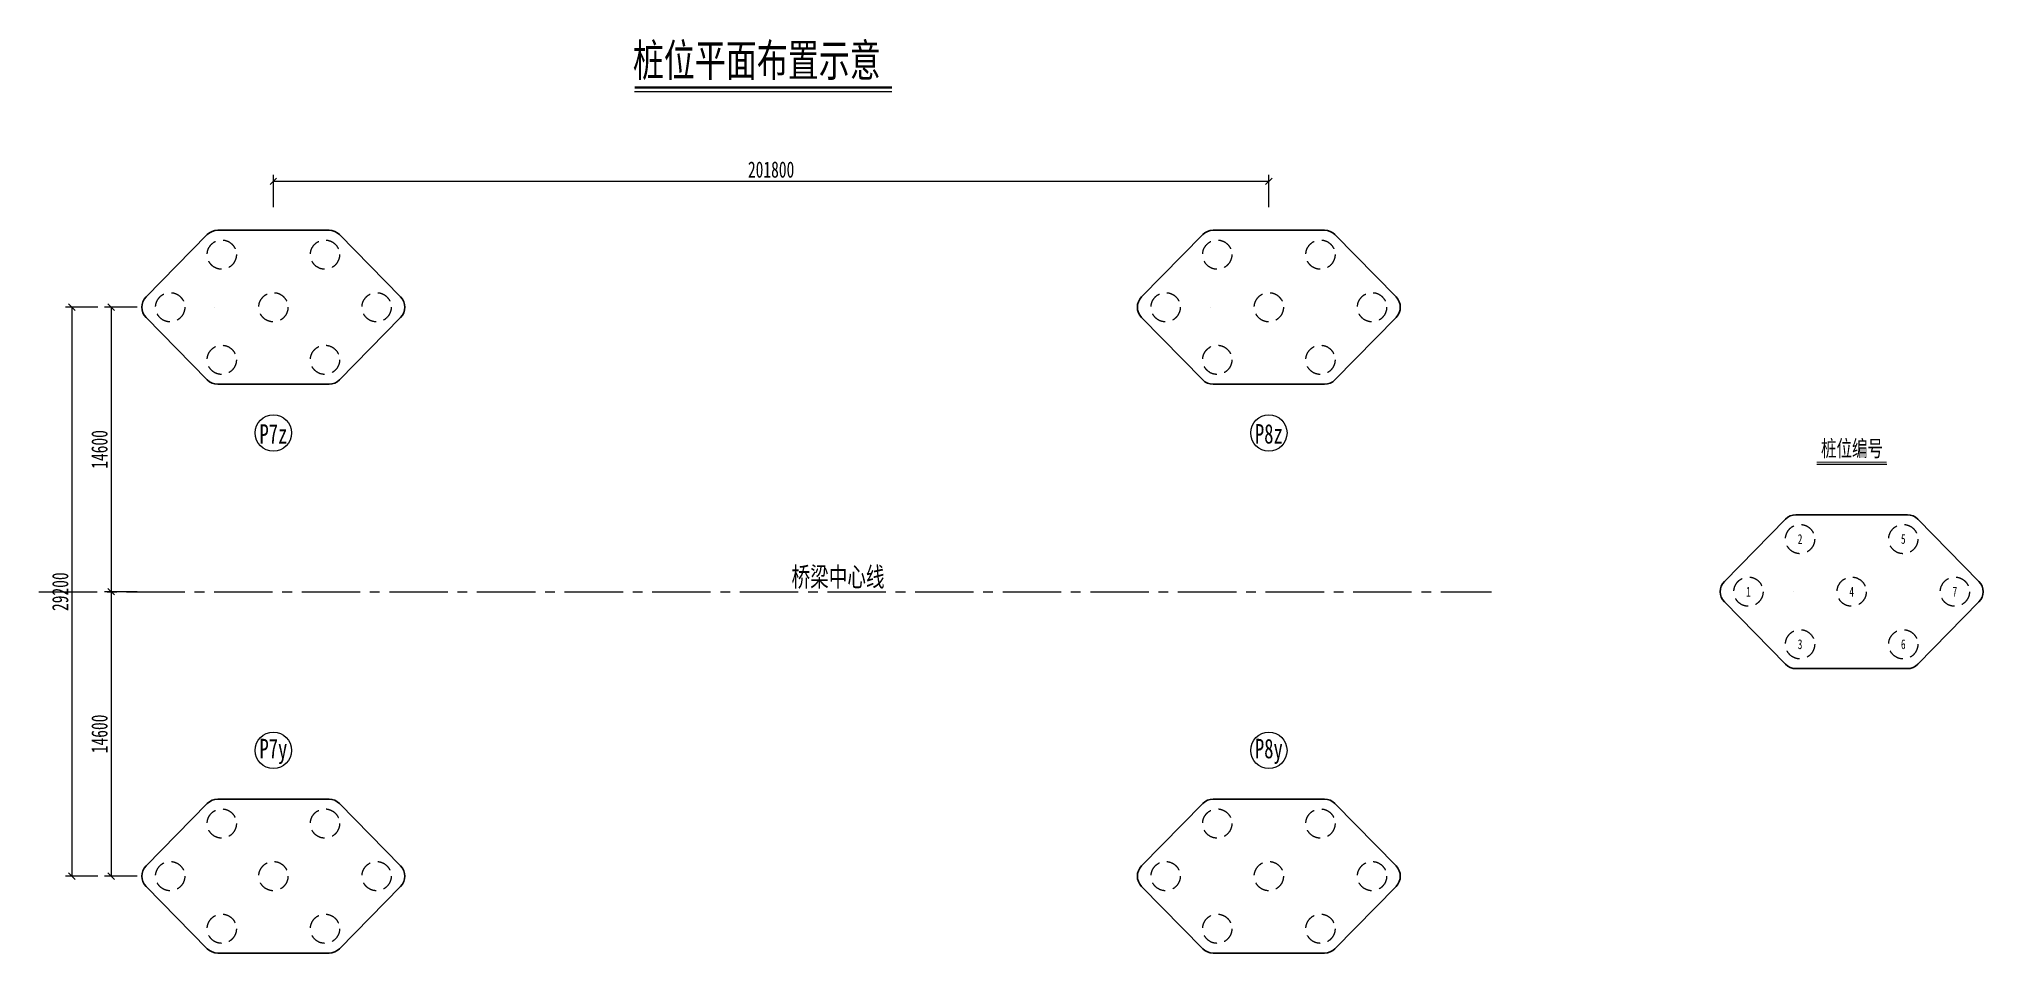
# Model space of a CAD drawing. Header units: millimetres. Extents: x 128937 to 138922, y -9925 to -5233.
import ezdxf
from ezdxf.enums import TextEntityAlignment as Align

# ---------------------------------------------------------------- set-up
doc = ezdxf.new("R2010")
doc.units = ezdxf.units.MM
doc.header["$LTSCALE"] = 2
doc.linetypes.add('CENTER2', pattern=[1.125, 0.75, -0.125, 0.125, -0.125])
doc.linetypes.add('DASH1T', pattern=[3, 2, -1])
doc.layers.get('0').update_dxf_attribs({"lineweight": 15})
doc.layers.get('DEFPOINTS').update_dxf_attribs({"color": 8, "lineweight": 15})
for name, color, linetype, lineweight in [('CENTER', 4, 'CENTER2', 18), ('中心线', 4, 'CENTER2', 15), ('文字', 7, 'Continuous', 15), ('标注线及字体', 2, 'Continuous', 15), ('粗线', 3, 'Continuous', 25)]:
    doc.layers.add(name, color=color, linetype=linetype, lineweight=lineweight)
doc.styles.add('111', font='仿宋_GB2312.TTF', dxfattribs={"width": 0.7})
doc.styles.add('BM_Dim', font='仿宋_GB2312.TTF', dxfattribs={"width": 0.85})
doc.dimstyles.new('200', dxfattribs={"dimscale": 0, "dimtxt": 2.5, "dimasz": 1, "dimexe": 1, "dimexo": 1, "dimgap": 0.6, "dimtad": 1, "dimdec": 0, "dimlfac": 10, "dimdsep": 46, "dimtxsty": '111', "dimblk": 'OBLIQUE', "dimcen": 0, "dimclrd": 4, "dimclre": 4, "dimclrt": 4, "dimadec": 1, "dimazin": 2, "dimtfac": 1, "dimtdec": 0, "dimtix": 1, "dimtmove": 2, "dimatfit": 3, "dimfxl": 4, "dimfxlon": 1, "dimtolj": 1, "dimlwd": -1, "dimlwe": -1, "dimarcsym": 0})

# ---------------------------------------------------------------- blocks, each defined once
blk = doc.blocks.new('_Oblique')
at = {"color": 0, "linetype": 'ByBlock', "lineweight": -2}
blk.add_line((-0.5, -0.5), (0.5, 0.5), dxfattribs=at)
blk = doc.blocks.new('*D6')
at = {"color": 4}
for p, q in [((129441, -6610.4), (129274.4, -6610.4)), ((129307.7, -6610.4), (129307.7, -8070.4)), ((129441, -8070.4), (129274.4, -8070.4))]:
    blk.add_line(p, q, dxfattribs=at)
at = {"layer": 'DEFPOINTS', "color": 0}
for p in [(130038.4, -6610.4), (129307.7, -8070.4), (130038.4, -8070.4)]:
    blk.add_point(p, dxfattribs=at)
at = {"color": 4, "xscale": 33.33333333333334, "yscale": 33.33333333333334, "zscale": 33.33333333333334}
for p, rotation in [((129307.7, -6610.4), 90), ((129307.7, -8070.4), 270)]:
    blk.add_blockref('_Oblique', p, dxfattribs=dict(at, rotation=rotation))
at = {"color": 4, "insert": (129248.1, -7340.4), "char_height": 83.33, "attachment_point": 5, "rotation": 90, "style": '111'}
blk.add_mtext('\\A1;14600', dxfattribs=at)
blk = doc.blocks.new('*D7')
at = {"color": 4}
for p, q in [((129441, -8070.4), (129274.4, -8070.4)), ((129307.7, -8070.4), (129307.7, -9530.4)), ((129441, -9530.4), (129274.4, -9530.4))]:
    blk.add_line(p, q, dxfattribs=at)
at = {"layer": 'DEFPOINTS', "color": 0}
for p in [(130038.4, -8070.4), (129307.7, -9530.4), (130038.4, -9530.4)]:
    blk.add_point(p, dxfattribs=at)
at = {"color": 4, "xscale": 33.33333333333334, "yscale": 33.33333333333334, "zscale": 33.33333333333334}
for p, rotation in [((129307.7, -8070.4), 90), ((129307.7, -9530.4), 270)]:
    blk.add_blockref('_Oblique', p, dxfattribs=dict(at, rotation=rotation))
at = {"color": 4, "insert": (129248.1, -8800.4), "char_height": 83.33, "attachment_point": 5, "rotation": 90, "style": '111'}
blk.add_mtext('\\A1;14600', dxfattribs=at)
blk = doc.blocks.new('*D8')
at = {"color": 4}
for p, q in [((130140.9, -6097.2), (130140.9, -5930.6)), ((130140.9, -5963.9), (135253.3, -5963.9)), ((135253.3, -6097.2), (135253.3, -5930.6))]:
    blk.add_line(p, q, dxfattribs=at)
at = {"layer": 'DEFPOINTS', "color": 0}
for p in [(135253.3, -5963.9), (130140.9, -6610.4), (135253.3, -6610.4)]:
    blk.add_point(p, dxfattribs=at)
at = {"color": 4, "xscale": 33.33333333333334, "yscale": 33.33333333333334, "zscale": 33.33333333333334, "rotation": 180}
blk.add_blockref('_Oblique', (130140.9, -5963.9), dxfattribs=at)
at = {"color": 4, "xscale": 33.33333333333334, "yscale": 33.33333333333334, "zscale": 33.33333333333334}
blk.add_blockref('_Oblique', (135253.3, -5963.9), dxfattribs=at)
at = {"color": 4, "insert": (132697.1, -5904.3), "char_height": 83.33, "attachment_point": 5, "style": '111'}
blk.add_mtext('\\A1;201800', dxfattribs=at)
blk = doc.blocks.new('*D9')
at = {"color": 4}
for p, q in [((129239.5, -6610.4), (129072.9, -6610.4)), ((129106.2, -6610.4), (129106.2, -9530.4)), ((129239.5, -9530.4), (129072.9, -9530.4))]:
    blk.add_line(p, q, dxfattribs=at)
at = {"layer": 'DEFPOINTS', "color": 0}
for p in [(129663.4, -6610.4), (129106.2, -9530.4), (129663.4, -9530.4)]:
    blk.add_point(p, dxfattribs=at)
at = {"color": 4, "xscale": 33.33333333333334, "yscale": 33.33333333333334, "zscale": 33.33333333333334}
for p, rotation in [((129106.2, -6610.4), 90), ((129106.2, -9530.4), 270)]:
    blk.add_blockref('_Oblique', p, dxfattribs=dict(at, rotation=rotation))
at = {"color": 4, "insert": (129046.6, -8070.4), "char_height": 83.33, "attachment_point": 5, "rotation": 90, "style": '111'}
blk.add_mtext('\\A1;29200', dxfattribs=at)

msp = doc.modelspace()

# ---------------------------------------------------------------- linework, layer by layer
at = {"color": 4}
for p, q in [((131996.25, -5503.28), (133317.35, -5503.28)), ((138066.73, -7415.26), (138426.24, -7415.26))]:
    msp.add_line(p, q, dxfattribs=at)
at = {"color": 6}
for points, const_width in [([(131996.25, -5483.28), (133317.35, -5483.28)], 12), ([(138066.73, -7405.26), (138426.24, -7405.26)], 6)]:
    msp.add_lwpolyline(points, dxfattribs=dict(at, const_width=const_width))
for centre in [(130140.92, -7255.93), (135253.29, -7255.93), (130140.92, -8884.94), (135253.29, -8884.94)]:
    msp.add_circle(centre, 93.33)
at = {"layer": 'CENTER', "linetype": 'DASH1T', "ltscale": 20}
for centre in [(129875.92, -6340.44), (130405.92, -6340.44), (134988.29, -6340.44), (135518.29, -6340.44), (129610.92, -6610.44), (130140.92, -6610.44), (130670.92, -6610.44), (134723.29, -6610.44), (135253.29, -6610.44), (135783.29, -6610.44), (129875.92, -6880.44), (130405.92, -6880.44), (134988.29, -6880.44), (135518.29, -6880.44), (137981.48, -7800.44), (138511.48, -7800.44), (137716.48, -8070.44), (138246.48, -8070.44), (138776.48, -8070.44), (137981.48, -8340.44), (138511.48, -8340.44), (129875.92, -9260.44), (130405.92, -9260.44), (134988.29, -9260.44), (135518.29, -9260.44), (129610.92, -9530.44), (130140.92, -9530.44), (130670.92, -9530.44), (134723.29, -9530.44), (135253.29, -9530.44), (135783.29, -9530.44), (129875.92, -9800.44), (130405.92, -9800.44), (134988.29, -9800.44), (135518.29, -9800.44)]:
    msp.add_circle(centre, 75, dxfattribs=at)
at = {"layer": '中心线', "linetype": 'CENTER2', "ltscale": 200}
msp.add_line((128936.62, -8070.44), (136396.8, -8070.44), dxfattribs=at)
at = {"layer": '粗线'}
for points in [[(130426.9, -6215.44, -0.2013423), (130480.43, -6237.9), (130794.5, -6557.9, -0.4087496), (130794.5, -6662.97), (130480.43, -6982.97, -0.2013423), (130426.9, -7005.44), (129854.93, -7005.44, -0.2013423), (129801.41, -6982.97), (129487.33, -6662.97, -0.4087496), (129487.33, -6557.9), (129801.41, -6237.9, -0.2013423), (129854.93, -6215.44)], [(135539.28, -6215.44, -0.2013423), (135592.8, -6237.9), (135906.88, -6557.9, -0.4087496), (135906.88, -6662.97), (135592.8, -6982.97, -0.2013423), (135539.28, -7005.44), (134967.31, -7005.44, -0.2013423), (134913.78, -6982.97), (134599.71, -6662.97, -0.4087496), (134599.71, -6557.9), (134913.78, -6237.9, -0.2013423), (134967.31, -6215.44)], [(138532.47, -7675.44, -0.2013423), (138586, -7697.9), (138900.07, -8017.9, -0.4087496), (138900.07, -8122.97), (138586, -8442.97, -0.2013423), (138532.47, -8465.44), (137960.5, -8465.44, -0.2013423), (137906.97, -8442.97), (137592.9, -8122.97, -0.4087496), (137592.9, -8017.9), (137906.97, -7697.9, -0.2013423), (137960.5, -7675.44)], [(130426.9, -9135.44, -0.2013423), (130480.43, -9157.9), (130794.5, -9477.9, -0.4087496), (130794.5, -9582.97), (130480.43, -9902.97, -0.2013423), (130426.9, -9925.44), (129854.93, -9925.44, -0.2013423), (129801.41, -9902.97), (129487.33, -9582.97, -0.4087496), (129487.33, -9477.9), (129801.41, -9157.9, -0.2013423), (129854.93, -9135.44)], [(135539.28, -9135.44, -0.2013423), (135592.8, -9157.9), (135906.88, -9477.9, -0.4087496), (135906.88, -9582.97), (135592.8, -9902.97, -0.2013423), (135539.28, -9925.44), (134967.31, -9925.44, -0.2013423), (134913.78, -9902.97), (134599.71, -9582.97, -0.4087496), (134599.71, -9477.9), (134913.78, -9157.9, -0.2013423), (134967.31, -9135.44)]]:
    msp.add_lwpolyline(points, format="xyb", close=True, dxfattribs=at)
for points in [[(129840.92, -6610.44), (129840.92, -6610.44)], [(134953.29, -6610.44), (134953.29, -6610.44)], [(137946.48, -8070.44), (137946.48, -8070.44)]]:
    msp.add_lwpolyline(points, close=True, dxfattribs=at)

# ---------------------------------------------------------------- texts
at = {"layer": '文字', "style": 'BM_Dim', "width": 0.7}
for s, height, p in [('P7z', 100, (130140.92, -7260.96)), ('P8z', 100, (135253.29, -7260.96)), ('2', 50, (137981.48, -7800.44)), ('5', 50, (138511.48, -7800.44)), ('桥梁中心线', 100, (133040.8, -7992.56)), ('1', 50, (137716.48, -8070.44)), ('4', 50, (138246.48, -8070.44)), ('7', 50, (138776.48, -8070.44)), ('3', 50, (137981.48, -8340.44)), ('6', 50, (138511.48, -8340.44)), ('P7y', 100, (130140.92, -8890.28)), ('P8y', 100, (135253.29, -8890.28))]:
    msp.add_text(s, height=height, dxfattribs=at).set_placement(p, align=Align.MIDDLE)
at = {"layer": '标注线及字体', "color": 0, "style": '111', "width": 0.7}
for s, height, p in [('桩位平面布置示意', 166.667, (131987.3, -5426.23)), ('桩位编号', 83.333, (138089.14, -7376.74))]:
    msp.add_text(s, height=height, dxfattribs=at).set_placement(p)

# ---------------------------------------------------------------- dimensions: what is measured, and where the dimension line sits
dim = msp.add_linear_dim(base=(135253.29, -5963.91), p1=(130140.92, -6610.44), p2=(135253.29, -6610.44), text='201800', dimstyle='200', override={"dimscale": 33.333333, "dimtxsty": '111'})
dim.commit()
dim.dimension.update_dxf_attribs({"geometry": '*D8', "text_midpoint": (132697.1, -5904.27)})
for base, p1, p2, picture, middle in [((129106.21, -9530.44), (129663.38, -6610.44), (129663.38, -9530.44), '*D9', (129046.57, -8070.44)), ((129307.69, -8070.44), (130038.38, -6610.44), (130038.38, -8070.44), '*D6', (129248.05, -7340.44)), ((129307.69, -9530.44), (130038.38, -8070.44), (130038.38, -9530.44), '*D7', (129248.05, -8800.44))]:
    dim = msp.add_linear_dim(base=base, p1=p1, p2=p2, angle=90, dimstyle='200', override={"dimscale": 33.333333})
    dim.commit()
    dim.dimension.update_dxf_attribs({"geometry": picture, "text_midpoint": middle})

doc.saveas('drawing.dxf')
